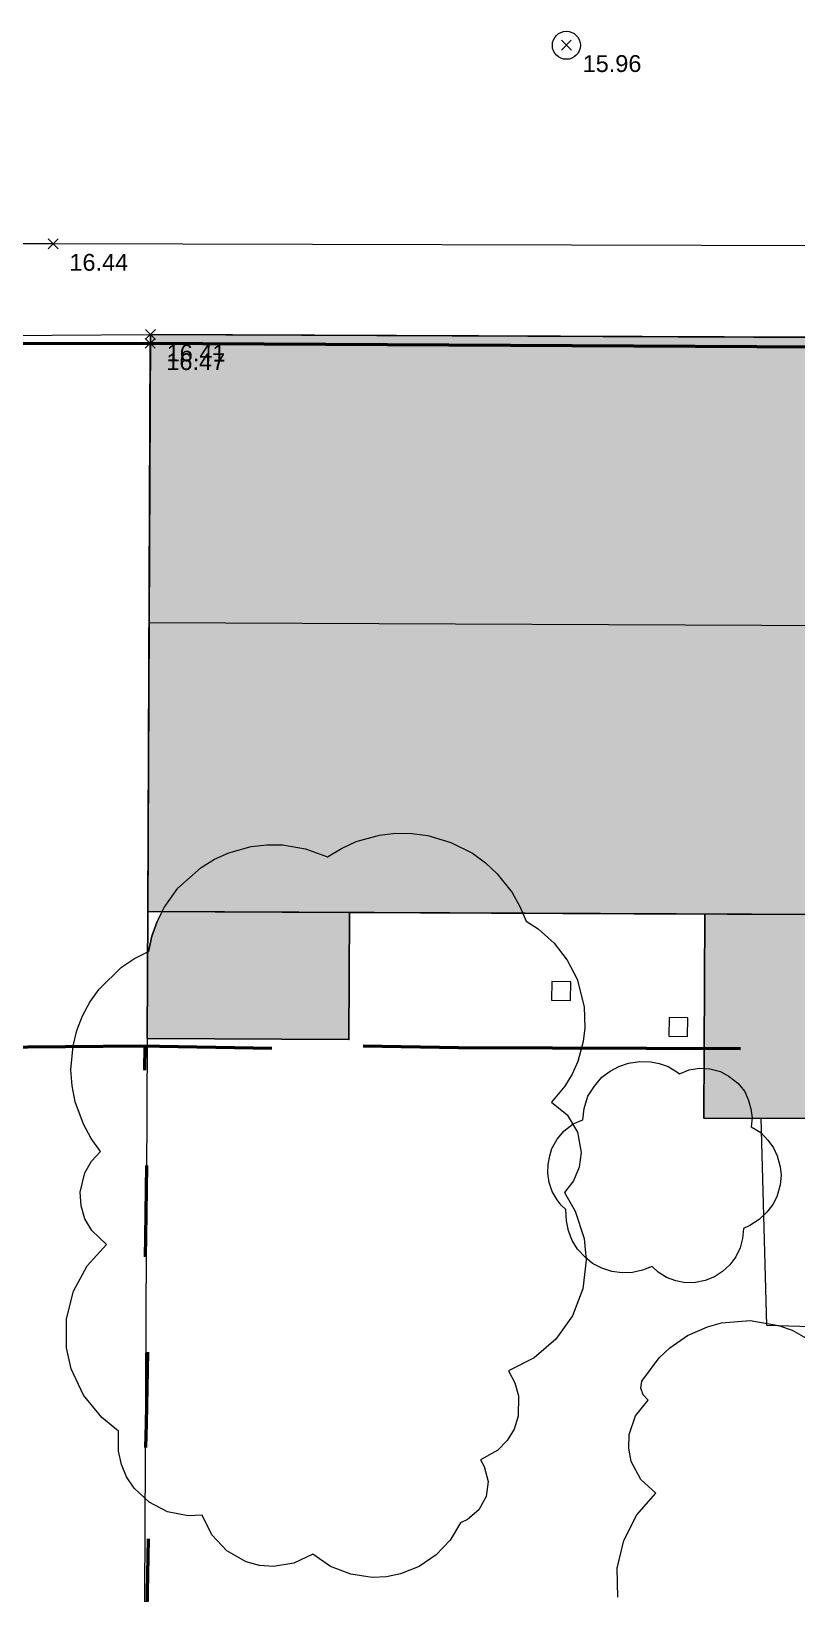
# Model space of a CAD drawing. Header units: metres. Extents: x -208 to 1512, y -277 to 123.
# Drawn here: x 765.89 to 782.27, y -26.63 to 6.81 of the extents above; entities that cross this region are included whole.
import ezdxf
from ezdxf.enums import TextEntityAlignment as Align

# ---------------------------------------------------------------- set-up
doc = ezdxf.new("R2010")
doc.units = ezdxf.units.M
doc.header["$MEASUREMENT"] = 0
for name, color, linetype in [('725 Nachbarbebauung', 7, 'Continuous'), ('730_DKM_Grenzen', 7, 'Continuous'), ('740_WienGV_Flwd-Bebauungsplan', 7, 'Continuous'), ('740_WienGV_L_Baum_ -gruppen_ Grünflächen', 7, 'Continuous'), ('740_WienGV_L_Einbauten', 7, 'Continuous'), ('740_WienGV_L_Gebäude', 7, 'Continuous'), ('740_WienGV_L_Mauer_Sockel', 7, 'Continuous'), ('740_WienGV_T_Einbauten', 7, 'Continuous'), ('740_WienGV_T_Gebäude', 7, 'Continuous'), ('740_WienGV_T_Mauer_Sockel', 7, 'Continuous'), ('740_WienGV_T_Straßen_ Gehsteige_ Schienen', 7, 'Continuous')]:
    doc.layers.add(name, color=color, linetype=linetype)
doc.styles.add('ERSTELLTER_STIL_3', font='arial.ttf')

# ---------------------------------------------------------------- blocks, each defined once
blk = doc.blocks.new('Decke_70_5', base_point=(768.444, 0.321))
at = {"layer": '725 Nachbarbebauung', "linetype": 'Continuous', "lineweight": 0, "true_color": 0x1f1f1f}
blk.add_hatch(color=250, dxfattribs=at).paths.add_polyline_path([(768.444, 0.321), (768.387, -12.03), (789.369, -12.124), (789.484, 0.232)])
at = {"layer": '725 Nachbarbebauung', "color": 8, "linetype": 'Continuous', "lineweight": 13, "flags": 128}
for points in [[(768.444, 0.321), (768.387, -12.03), (768.688, -12.031)], [(789.369, -12.124), (789.484, 0.232), (768.444, 0.321)], [(772.698, -12.049), (782.399, -12.093)]]:
    blk.add_lwpolyline(points, dxfattribs=at)
blk = doc.blocks.new('Decke_84_5', base_point=(783.4, -16.461))
at = {"layer": '725 Nachbarbebauung', "linetype": 'Continuous', "lineweight": 0, "true_color": 0x1f1f1f}
blk.add_hatch(color=250, dxfattribs=at).paths.add_polyline_path([(783.4, -16.461), (783.4, -16.461), (783.759, -16.462), (783.759, -15.352), (783.399, -15.346), (783.419, -12.098), (782.399, -12.093), (780.298, -12.088), (780.278, -16.449), (781.503, -16.453), (781.503, -16.453)])
at = {"layer": '725 Nachbarbebauung', "color": 8, "linetype": 'Continuous', "lineweight": 13, "flags": 128}
for points in [[(782.399, -12.093), (780.298, -12.088), (780.278, -16.449), (781.503, -16.453), (781.503, -16.453), (783.4, -16.461)], [(783.419, -12.098), (782.399, -12.093)], [(783.4, -16.461), (783.4, -16.461), (783.759, -16.462), (783.759, -15.352)]]:
    blk.add_lwpolyline(points, dxfattribs=at)
blk = doc.blocks.new('Decke_86_5', base_point=(768.367, -14.75))
at = {"layer": '725 Nachbarbebauung', "linetype": 'Continuous', "lineweight": 0, "true_color": 0x1f1f1f}
blk.add_hatch(color=250, dxfattribs=at).paths.add_polyline_path([(768.367, -14.75), (772.688, -14.769), (772.698, -12.049), (768.688, -12.031), (768.582, -12.24), (768.47, -12.556), (768.397, -12.883), (768.381, -12.891)])
at = {"layer": '725 Nachbarbebauung', "color": 8, "linetype": 'Continuous', "lineweight": 13, "flags": 128}
for points in [[(768.688, -12.031), (768.582, -12.24), (768.47, -12.556), (768.397, -12.883), (768.381, -12.891), (768.367, -14.75)], [(772.698, -12.049), (768.688, -12.031)], [(768.367, -14.75), (772.688, -14.769), (772.698, -12.049)]]:
    blk.add_lwpolyline(points, dxfattribs=at)
blk = doc.blocks.new('Dachfläche_44_5', base_point=(768.444, 0.321))
at = {"layer": '725 Nachbarbebauung', "color": 7, "linetype": 'Continuous', "lineweight": 18, "flags": 128}
for points in [[(768.415, -5.854), (768.444, 0.321)], [(768.444, 0.321), (789.484, 0.232)], [(784.796, -5.926), (789.484, 0.215)], [(789.484, 0.215), (789.369, -12.107)], [(789.484, 0.232), (789.484, 0.215)], [(789.484, 0.22), (789.484, 0.232)], [(789.484, 0.22), (789.484, 0.215)], [(768.387, -12.03), (768.415, -5.854)], [(784.796, -5.926), (768.415, -5.854)], [(789.369, -12.107), (784.796, -5.926)], [(789.369, -12.124), (768.387, -12.03)], [(789.369, -12.107), (789.369, -12.124)]]:
    blk.add_lwpolyline(points, dxfattribs=at)
blk = doc.blocks.new('LO00050[556]_5', base_point=(779.734, -14.498))
at = {"layer": '740_WienGV_L_Einbauten', "color": 252, "linetype": 'Continuous', "lineweight": 13, "true_color": 0x949494}
for p, q in [((779.538, -14.295), (779.53, -14.695)), ((779.938, -14.302), (779.538, -14.295)), ((779.93, -14.702), (779.938, -14.302)), ((779.53, -14.695), (779.93, -14.702))]:
    blk.add_line(p, q, dxfattribs=at)
blk = doc.blocks.new('LO00050[557]_5', base_point=(777.228, -13.732))
at = {"layer": '740_WienGV_L_Einbauten', "color": 252, "linetype": 'Continuous', "lineweight": 13, "true_color": 0x949494}
for p, q in [((777.031, -13.529), (777.024, -13.928)), ((777.431, -13.536), (777.031, -13.529)), ((777.424, -13.936), (777.431, -13.536)), ((777.024, -13.928), (777.424, -13.936))]:
    blk.add_line(p, q, dxfattribs=at)
blk = doc.blocks.new('GI0007_ATT22(LAUB)0[594]_5', base_point=(779.439, -17.607))
at = {"layer": '740_WienGV_L_Baum_ -gruppen_ Grünflächen', "color": 252, "linetype": 'Continuous', "lineweight": 13, "true_color": 0x949494}
for p, q in [((778.272, -15.444), (778.458, -15.344)), ((778.458, -15.344), (778.669, -15.277)), ((778.669, -15.277), (778.908, -15.239)), ((778.908, -15.239), (779.143, -15.25)), ((779.143, -15.25), (779.327, -15.286)), ((779.327, -15.286), (779.518, -15.346)), ((779.518, -15.346), (779.701, -15.463)), ((777.942, -15.769), (778.099, -15.576)), ((778.099, -15.576), (778.272, -15.444)), ((779.701, -15.463), (779.757, -15.503)), ((779.757, -15.503), (779.964, -15.418)), ((779.964, -15.418), (780.186, -15.383)), ((780.186, -15.383), (780.409, -15.394)), ((780.409, -15.394), (780.639, -15.455)), ((780.639, -15.455), (780.822, -15.562)), ((780.822, -15.562), (781.004, -15.704)), ((781.004, -15.704), (781.154, -15.884)), ((777.72, -16.244), (777.796, -15.983)), ((777.796, -15.983), (777.942, -15.769)), ((781.154, -15.884), (781.232, -16.071)), ((777.691, -16.486), (777.72, -16.244)), ((781.232, -16.071), (781.286, -16.256)), ((781.286, -16.256), (781.311, -16.442)), ((777.292, -16.727), (777.487, -16.571)), ((777.487, -16.571), (777.691, -16.486)), ((781.311, -16.442), (781.293, -16.641)), ((781.293, -16.641), (781.497, -16.758)), ((777.029, -17.099), (777.143, -16.902)), ((777.143, -16.902), (777.292, -16.727)), ((781.497, -16.758), (781.651, -16.921)), ((781.651, -16.921), (781.768, -17.09)), ((776.948, -17.443), (776.984, -17.258)), ((776.984, -17.258), (777.029, -17.099)), ((781.768, -17.09), (781.851, -17.259)), ((781.851, -17.259), (781.91, -17.494)), ((776.945, -17.627), (776.948, -17.443)), ((776.973, -17.831), (776.945, -17.627)), ((781.91, -17.494), (781.932, -17.673)), ((781.932, -17.673), (781.914, -17.878)), ((777.037, -18.024), (776.973, -17.831)), ((777.144, -18.203), (777.037, -18.024)), ((781.914, -17.878), (781.842, -18.137)), ((777.224, -18.315), (777.144, -18.203)), ((777.329, -18.406), (777.224, -18.315)), ((781.753, -18.302), (781.651, -18.435)), ((781.842, -18.137), (781.753, -18.302)), ((777.338, -18.648), (777.329, -18.406)), ((777.381, -18.862), (777.338, -18.648)), ((781.463, -18.62), (781.265, -18.748)), ((781.633, -18.46), (781.463, -18.62)), ((781.651, -18.435), (781.633, -18.46)), ((777.462, -19.07), (777.381, -18.862)), ((781.107, -19.026), (781.054, -19.231)), ((781.125, -18.813), (781.107, -19.026)), ((781.265, -18.748), (781.125, -18.813)), ((777.58, -19.257), (777.462, -19.07)), ((777.73, -19.423), (777.58, -19.257)), ((781.054, -19.231), (780.961, -19.422)), ((777.901, -19.561), (777.73, -19.423)), ((778.098, -19.664), (777.901, -19.561)), ((778.31, -19.732), (778.098, -19.664)), ((778.969, -19.709), (778.751, -19.754)), ((779.176, -19.624), (778.969, -19.709)), ((779.302, -19.75), (779.176, -19.624)), ((780.837, -19.594), (780.682, -19.737)), ((780.961, -19.422), (780.837, -19.594)), ((778.53, -19.765), (778.31, -19.732)), ((778.751, -19.754), (778.53, -19.765)), ((779.481, -19.86), (779.302, -19.75)), ((779.679, -19.935), (779.481, -19.86)), ((779.888, -19.974), (779.679, -19.935)), ((780.101, -19.971), (779.888, -19.974)), ((780.308, -19.929), (780.101, -19.971)), ((780.505, -19.851), (780.308, -19.929)), ((780.682, -19.737), (780.505, -19.851))]:
    blk.add_line(p, q, dxfattribs=at)
blk = doc.blocks.new('LO0006010[616]_5', base_point=(777.339, 6.509))
at = {"layer": '740_WienGV_T_Einbauten', "color": 252, "linetype": 'Continuous', "lineweight": 13, "true_color": 0x949494}
blk.add_circle((777.339, 6.509), 0.3, dxfattribs=at)
blk = doc.blocks.new('DEF010[747]_5', base_point=(766.361, 2.26))
at = {"layer": '740_WienGV_T_Straßen_ Gehsteige_ Schienen', "color": 252, "linetype": 'Continuous', "lineweight": 13, "true_color": 0x949494}
for p, q in [((766.467, 2.365), (766.254, 2.154)), ((766.255, 2.366), (766.467, 2.153))]:
    blk.add_line(p, q, dxfattribs=at)
at = {"layer": '740_WienGV_T_Straßen_ Gehsteige_ Schienen', "color": 252, "lineweight": 13, "true_color": 0x949494, "style": 'ERSTELLTER_STIL_3'}
blk.add_attdef('HOEHE', text='', height=0.36, rotation=359.852, dxfattribs=at).set_placement((766.706, 1.865), align=Align.MIDDLE_LEFT)
blk = doc.blocks.new('DEF010[897]_5', base_point=(768.444, 0.321))
at = {"layer": '740_WienGV_T_Gebäude', "color": 252, "linetype": 'Continuous', "lineweight": 13, "true_color": 0x949494}
for p, q in [((768.55, 0.427), (768.337, 0.216)), ((768.338, 0.428), (768.549, 0.215))]:
    blk.add_line(p, q, dxfattribs=at)
at = {"layer": '740_WienGV_T_Gebäude', "color": 252, "lineweight": 13, "true_color": 0x949494, "style": 'ERSTELLTER_STIL_3'}
blk.add_attdef('HOEHE', text='', height=0.36, rotation=359.7393, dxfattribs=at).set_placement((768.788, -0.074), align=Align.MIDDLE_LEFT)
blk = doc.blocks.new('DEF010[937]_5', base_point=(768.433, 0.131))
at = {"layer": '740_WienGV_T_Mauer_Sockel', "color": 252, "linetype": 'Continuous', "lineweight": 13, "true_color": 0x949494}
for p, q in [((768.327, 0.237), (768.539, 0.025)), ((768.539, 0.237), (768.327, 0.025))]:
    blk.add_line(p, q, dxfattribs=at)
at = {"layer": '740_WienGV_T_Mauer_Sockel', "color": 252, "lineweight": 13, "true_color": 0x949494, "style": 'ERSTELLTER_STIL_3'}
blk.add_attdef('HOEHE', text='', height=0.36, rotation=0.0172, dxfattribs=at).set_placement((768.78, -0.262), align=Align.MIDDLE_LEFT)
blk = doc.blocks.new('DEF010[1000]_5', base_point=(777.339, 6.509))
at = {"layer": '740_WienGV_T_Einbauten', "color": 252, "linetype": 'Continuous', "lineweight": 13, "true_color": 0x949494}
for p, q in [((777.232, 6.615), (777.445, 6.403)), ((777.444, 6.615), (777.233, 6.403))]:
    blk.add_line(p, q, dxfattribs=at)
at = {"layer": '740_WienGV_T_Einbauten', "color": 252, "lineweight": 13, "true_color": 0x949494, "style": 'ERSTELLTER_STIL_3'}
blk.add_attdef('HOEHE', text='', height=0.36, rotation=0.086, dxfattribs=at).set_placement((777.686, 6.116), align=Align.MIDDLE_LEFT)

msp = doc.modelspace()

# ---------------------------------------------------------------- linework, layer by layer
at = {"layer": '730_DKM_Grenzen', "color": 8, "linetype": 'Continuous', "lineweight": 13}
for points in [[(749.498, 0.188), (768.444, 0.321)], [(768.444, 0.321), (789.425, 0.227)]]:
    msp.add_lwpolyline(points, dxfattribs=at)
at = {"layer": '740_WienGV_Flwd-Bebauungsplan', "color": 1, "linetype": 'Continuous', "lineweight": 50, "true_color": 0xfb0106}
for points in [[(813.72, 0.065), (805.634, -0.104), (789.318, 0.013), (768.243, 0.128), (749.205, 0.122), (724.812, 0.04), (723.92, -7.168), (723.211, -13.699), (720.604, -36.344), (719.699, -44.317), (719.392, -47.286)], [(771.037, -14.964), (768.234, -14.914), (765.004, -14.943)], [(768.319, -14.916), (768.31, -15.426)], [(775.032, -14.949), (772.993, -14.913)], [(781.066, -14.97), (775.032, -14.949)], [(768.359, -17.466), (768.332, -18.995)], [(768.332, -18.995), (768.325, -19.42)], [(768.374, -21.461), (768.347, -22.99)], [(768.347, -22.99), (768.338, -23.5)], [(768.389, -25.455), (768.362, -26.984)]]:
    msp.add_lwpolyline(points, dxfattribs=at)
at = {"layer": '740_WienGV_L_Baum_ -gruppen_ Grünflächen', "color": 72, "linetype": 'Continuous', "lineweight": 13, "true_color": 0x69e600}
for points in [[(768.397, -12.883), (768.47, -12.556), (768.582, -12.24), (768.733, -11.941), (769.025, -11.533), (769.523, -11.086), (769.809, -10.912), (770.115, -10.774), (770.598, -10.641), (770.93, -10.602), (771.265, -10.605), (771.76, -10.687), (772.231, -10.859), (772.527, -10.678), (772.841, -10.534), (773.341, -10.395), (773.685, -10.355), (774.032, -10.358), (774.375, -10.403), (774.87, -10.55), (775.328, -10.784), (775.607, -10.985), (775.857, -11.22), (776.176, -11.623), (776.345, -11.922), (776.475, -12.239), (776.733, -12.403), (777.077, -12.707), (777.359, -13.069), (777.567, -13.478), (777.719, -14.07), (777.735, -14.516), (777.7, -14.811), (777.582, -15.24), (777.46, -15.512), (777.306, -15.766), (777.021, -16.108), (777.356, -16.379), (777.576, -16.749)], [(769.544, -24.95), (769.245, -24.963), (768.807, -24.878), (768.41, -24.673), (768.089, -24.369), (767.93, -24.129), (767.818, -23.863), (767.755, -23.582), (767.76, -23.15), (767.397, -22.862), (767.007, -22.381), (766.747, -21.82), (766.647, -21.367), (766.647, -20.75), (766.797, -20.154), (767.088, -19.613), (767.502, -19.159), (767.184, -18.86), (767.039, -18.607), (766.955, -18.328), (766.939, -18.039), (767.037, -17.622), (767.179, -17.373), (767.374, -17.163), (767.171, -16.885), (767.005, -16.584), (766.829, -16.1), (766.764, -15.763), (766.74, -15.42), (766.786, -14.907), (766.868, -14.577), (766.989, -14.264), (767.147, -13.967), (767.34, -13.692), (767.818, -13.223), (768.097, -13.036), (768.397, -12.883)], [(777.576, -16.749), (777.654, -17.188), (777.611, -17.501), (777.488, -17.792), (777.295, -18.042), (777.529, -18.442), (777.721, -19.031), (777.765, -19.494), (777.69, -20.108), (777.468, -20.682), (777.114, -21.184), (776.648, -21.585), (776.097, -21.859), (776.239, -22.114), (776.318, -22.395), (776.309, -22.832), (776.221, -23.107), (776.072, -23.353), (775.872, -23.558), (775.498, -23.767), (775.582, -23.909), (775.663, -24.226), (775.622, -24.552), (775.469, -24.836), (775.224, -25.045), (775.077, -25.113), (774.852, -25.486), (774.552, -25.801), (774.192, -26.046), (773.788, -26.207), (773.493, -26.267), (773.184, -26.281), (772.725, -26.215), (772.293, -26.045), (771.911, -25.781), (771.51, -25.973), (771.071, -26.045)], [(778.821, -22.821), (779.088, -22.486), (778.98, -22.376), (778.933, -22.23), (778.956, -22.078), (779.327, -21.583), (779.551, -21.369), (779.933, -21.104), (780.356, -20.915), (780.656, -20.833), (781.271, -20.784), (781.877, -20.887), (782.166, -20.993), (782.569, -21.216)], [(778.438, -26.703), (778.426, -26.086), (778.565, -25.488), (778.846, -24.941), (779.253, -24.479), (778.929, -24.186), (778.727, -23.799), (778.672, -23.513), (778.683, -23.226), (778.821, -22.821)], [(771.071, -26.045), (770.774, -26.023), (770.488, -25.946), (770.076, -25.715), (769.752, -25.373), (769.544, -24.95)]]:
    msp.add_lwpolyline(points, dxfattribs=at)
at = {"layer": '740_WienGV_L_Gebäude', "color": 7, "linetype": 'Continuous', "lineweight": 25}
for p, q in [((768.387, -12.03), (768.433, 0.131)), ((768.387, -12.03), (768.367, -14.75)), ((772.698, -12.049), (780.298, -12.088))]:
    msp.add_line(p, q, dxfattribs=at)
at = {"layer": '740_WienGV_L_Gebäude', "color": 252, "linetype": 'Continuous', "lineweight": 13, "true_color": 0x949494}
for p, q in [((768.387, -12.03), (772.698, -12.049)), ((783.419, -12.095), (780.298, -12.088))]:
    msp.add_line(p, q, dxfattribs=at)
at = {"layer": '740_WienGV_L_Gebäude', "color": 7, "linetype": 'Continuous', "lineweight": 25}
for points in [[(772.698, -12.049), (772.688, -14.769), (768.367, -14.75)], [(780.298, -12.088), (780.278, -16.449), (783.759, -16.462), (783.759, -15.352)]]:
    msp.add_lwpolyline(points, dxfattribs=at)
at = {"layer": '740_WienGV_L_Mauer_Sockel', "color": 252, "linetype": 'Continuous', "lineweight": 13, "true_color": 0x8a8a8a}
for points in [[(768.367, -14.75), (768.222, -46.173), (749.494, -43.789)], [(785.846, -21.021), (781.63, -20.889), (781.503, -16.453)]]:
    msp.add_lwpolyline(points, dxfattribs=at)
at = {"layer": '740_WienGV_T_Gebäude', "color": 7, "linetype": 'Continuous', "lineweight": 18}
for p, q in [((768.444, 0.321), (768.433, 0.131)), ((787.534, 0.234), (768.444, 0.321))]:
    msp.add_line(p, q, dxfattribs=at)
at = {"layer": '740_WienGV_T_Mauer_Sockel', "color": 8, "linetype": 'Continuous', "lineweight": 13}
msp.add_line((768.433, 0.131), (761.185, 0.129), dxfattribs=at)
at = {"layer": '740_WienGV_T_Straßen_ Gehsteige_ Schienen', "color": 8, "linetype": 'Continuous', "lineweight": 13}
for p, q in [((766.361, 2.26), (741.461, 2.324)), ((791.261, 2.196), (766.361, 2.26))]:
    msp.add_line(p, q, dxfattribs=at)

# ---------------------------------------------------------------- block references
at = {"layer": '725 Nachbarbebauung', "color": 8, "linetype": 'Continuous', "lineweight": 13}
for name, p in [('Decke_70_5', (768.444, 0.321)), ('Decke_86_5', (768.367, -14.75)), ('Decke_84_5', (783.4, -16.461))]:
    msp.add_blockref(name, p, dxfattribs=at)
at = {"layer": '725 Nachbarbebauung', "color": 7, "linetype": 'Continuous', "lineweight": 18}
msp.add_blockref('Dachfläche_44_5', (768.444, 0.321), dxfattribs=at)
at = {"layer": '740_WienGV_L_Baum_ -gruppen_ Grünflächen', "color": 72, "linetype": 'Continuous', "lineweight": 13, "true_color": 0x69e600}
msp.add_blockref('GI0007_ATT22(LAUB)0[594]_5', (779.439, -17.607), dxfattribs=at)
at = {"layer": '740_WienGV_L_Einbauten', "color": 252, "linetype": 'Continuous', "lineweight": 13, "true_color": 0x949494}
for name, p in [('LO00050[557]_5', (777.228, -13.732)), ('LO00050[556]_5', (779.734, -14.498))]:
    msp.add_blockref(name, p, dxfattribs=at)
at = {"layer": '740_WienGV_T_Einbauten', "color": 72, "linetype": 'Continuous', "lineweight": 13, "true_color": 0x69e600}
msp.add_blockref('LO0006010[616]_5', (777.339, 6.509), dxfattribs=at)
at = {"layer": '740_WienGV_T_Einbauten', "color": 252, "linetype": 'Continuous', "lineweight": 13, "true_color": 0x949494}
msp.add_blockref('DEF010[1000]_5', (777.339, 6.509), dxfattribs=at).add_auto_attribs({'HOEHE': '15.96'})
at = {"layer": '740_WienGV_T_Gebäude', "color": 252, "linetype": 'Continuous', "lineweight": 13, "true_color": 0x949494}
msp.add_blockref('DEF010[897]_5', (768.444, 0.321), dxfattribs=at).add_auto_attribs({'HOEHE': '16.41'})
at = {"layer": '740_WienGV_T_Mauer_Sockel', "color": 252, "linetype": 'Continuous', "lineweight": 13, "true_color": 0x949494}
msp.add_blockref('DEF010[937]_5', (768.433, 0.131), dxfattribs=at).add_auto_attribs({'HOEHE': '16.47'})
at = {"layer": '740_WienGV_T_Straßen_ Gehsteige_ Schienen', "color": 252, "linetype": 'Continuous', "lineweight": 13, "true_color": 0x949494}
msp.add_blockref('DEF010[747]_5', (766.361, 2.26), dxfattribs=at).add_auto_attribs({'HOEHE': '16.44'})

doc.saveas('drawing.dxf')
